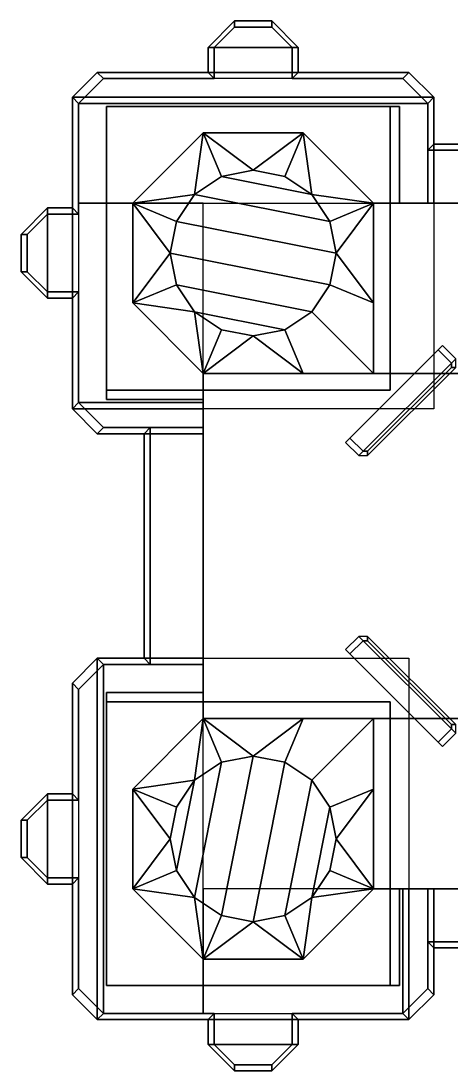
# Model space of a CAD drawing. Extents: x -6.9 to 77.4, y -42.1 to 42.1.
# Drawn here: x -6.9 to 27.7, y -42.1 to 42.1 of the extents above; entities that cross this region are included whole.
import ezdxf

# ---------------------------------------------------------------- set-up
doc = ezdxf.new("R2010")
doc.units = 0
doc.layers.get('0').update_dxf_attribs({"linetype": 'CONTINUOUS'})

msp = doc.modelspace()

# ---------------------------------------------------------------- linework, layer by layer
for points in [[(15.371, 39.999, 31.5), (8.129, 39.999, 31.5), (10.25, 42.12, 31.5), (13.25, 42.12, 31.5)], [(10.25, 42.12, 31.5), (8.129, 39.999, 31.5), (8.129, 39.999, 33), (10.25, 42.12, 33)], [(10.25, 42.12, 33), (8.129, 39.999, 33), (8.63, 40, 33), (10.25, 41.62, 33)], [(8.63, 40, 33), (8.63, 40, 32), (10.25, 41.62, 32), (10.25, 41.62, 33)], [(13.25, 41.62, 32), (10.25, 41.62, 32), (8.63, 39.999, 32), (14.87, 39.999, 32)], [(13.25, 42.12, 31.5), (10.25, 42.12, 31.5), (10.25, 42.12, 33), (13.25, 42.12, 33)], [(13.25, 42.12, 33), (10.25, 42.12, 33), (10.25, 41.62, 33), (13.25, 41.62, 33)], [(10.25, 41.62, 33), (10.25, 41.62, 32), (13.25, 41.62, 32), (13.25, 41.62, 33)], [(15.371, 39.999, 33), (13.25, 42.12, 33), (13.25, 41.62, 33), (14.87, 40, 33)], [(15.371, 39.999, 31.5), (13.25, 42.12, 31.5), (13.25, 42.12, 33), (15.371, 39.999, 33)], [(13.25, 41.62, 33), (13.25, 41.62, 32), (14.87, 40, 32), (14.87, 40, 33)], [(8.129, 39.999, 33), (8.129, 38, 33), (8.63, 37.5, 33), (8.63, 40, 33)], [(15.371, 38, 31.5), (8.129, 38, 31.5), (8.129, 39.999, 31.5), (15.371, 39.999, 31.5)], [(8.129, 39.999, 31.5), (8.129, 38, 31.5), (8.129, 38, 33), (8.129, 39.999, 33)], [(8.63, 37.5, 33), (8.63, 37.5, 32), (8.63, 40, 32), (8.63, 40, 33)], [(14.87, 39.999, 32), (8.63, 39.999, 32), (8.63, 38, 32), (14.87, 38, 32)], [(15.371, 38, 33), (15.371, 39.999, 33), (14.87, 40, 33), (14.87, 37.5, 33)], [(14.87, 40, 33), (14.87, 40, 32), (14.87, 37.5, 32), (14.87, 37.5, 33)], [(15.371, 38, 31.5), (15.371, 39.999, 31.5), (15.371, 39.999, 33), (15.371, 38, 33)], [(24.25, 38, 31.5), (26.25, 36, 31.5), (-2.75, 36, 31.5), (-0.75, 38, 31.5)], [(-0.75, 38, 31.5), (-2.75, 36, 31.5), (-2.75, 36.001, 33), (-0.75, 38, 33)], [(-0.75, 38, 33), (-2.75, 36.001, 33), (-2.25, 35.5, 33), (-0.25, 37.5, 33)], [(8.129, 38, 31.5), (-0.75, 38, 31.5), (-0.75, 38, 33), (8.129, 38, 33)], [(8.129, 38, 33), (-0.75, 38, 33), (-0.25, 37.5, 33), (8.63, 37.5, 33)], [(24.25, 38, 33), (15.371, 38, 33), (14.87, 37.5, 33), (23.75, 37.5, 33)], [(24.25, 38, 31.5), (15.371, 38, 31.5), (15.371, 38, 33), (24.25, 38, 33)], [(26.25, 36, 33), (24.25, 38, 33), (23.75, 37.5, 33), (25.75, 35.5, 33)], [(26.25, 36, 31.5), (24.25, 38, 31.5), (24.25, 38, 33), (26.25, 36, 33)], [(-0.25, 37.5, 32), (-2.25, 35.51, 32), (25.75, 35.5, 32), (23.75, 37.5, 32)], [(-0.25, 37.5, 33), (-2.25, 35.5, 33), (-2.25, 35.5, 32), (-0.25, 37.5, 32)], [(-0.25, 37.5, 33), (-0.25, 37.5, 32), (8.63, 37.5, 32), (8.63, 37.5, 33)], [(14.87, 37.5, 33), (14.87, 37.5, 32), (23.75, 37.5, 32), (23.75, 37.5, 33)], [(23.75, 37.5, 33), (23.75, 37.5, 32), (25.75, 35.5, 32), (25.75, 35.5, 33)], [(-2.75, 36.001, 33), (-2.75, 27.121, 33), (-2.25, 26.62, 33), (-2.25, 35.5, 33)], [(-2.75, 36, 31.5), (-2.75, 27.121, 31.5), (-2.75, 27.121, 33), (-2.75, 36.001, 33)], [(26.25, 36, 31.5), (26.25, 11, 31.5), (-2.75, 11, 31.5), (-2.75, 36, 31.5)], [(-2.25, 35.51, 32), (-2.25, 27.5, 32), (25.75, 27.5, 32), (25.75, 35.5, 32)], [(-2.25, 26.62, 33), (-2.25, 26.62, 32), (-2.25, 35.5, 32), (-2.25, 35.5, 33)], [(26.25, 32.25, 33), (26.25, 36, 33), (25.75, 35.5, 33), (25.75, 31.75, 33)], [(25.75, 31.75, 33), (25.75, 35.5, 33), (25.75, 35.5, 32), (25.75, 31.75, 32)], [(26.25, 32.25, 31.5), (26.25, 36, 31.5), (26.25, 36, 33), (26.25, 32.25, 33)], [(0, 35.25, 32), (0, 35.25), (0, 12.5), (0, 12.5, 32)], [(22.75, 35.25, 32), (22.75, 35.25), (0, 35.25), (0, 35.25, 32)], [(22.75, 12.5, 32), (22.75, 12.5), (22.75, 35.25), (22.75, 35.25, 32)], [(23.5, 35.25, 6.7), (23.5, 35.25), (22.75, 35.25), (22.75, 35.25, 6.7)], [(22.75, 27.5, 6.7), (23.5, 27.5, 6.7), (23.5, 35.25, 6.7), (22.75, 35.25, 6.7)], [(23.5, 27.5, 6.7), (23.5, 27.5), (23.5, 35.25), (23.5, 35.25, 6.7)], [(7.751, 33.155, 32), (2.095, 27.499, 32), (2.095, 27.499, 39), (7.751, 33.155, 39)], [(2.095, 27.499, 39), (7.048, 28.202, 39), (7.751, 33.155, 39)], [(7.048, 28.202, 39), (9.205, 29.644, 39), (7.751, 33.155, 39)], [(9.205, 29.644, 39), (11.75, 30.15, 39), (7.751, 33.155, 39)], [(7.751, 33.155, 39), (11.75, 30.15, 39), (15.749, 33.155, 39)], [(15.749, 33.155, 32), (7.751, 33.155, 32), (7.751, 33.155, 39), (15.749, 33.155, 39)], [(11.75, 30.15, 39), (14.295, 29.644, 39), (15.749, 33.155, 39)], [(14.295, 29.644, 39), (16.452, 28.202, 39), (15.749, 33.155, 39)], [(21.405, 27.499, 32), (15.749, 33.155, 32), (15.749, 33.155, 39), (21.405, 27.499, 39)], [(15.749, 33.155, 39), (16.452, 28.202, 39), (21.405, 27.499, 39)], [(44.25, 32.25, 33), (26.25, 32.25, 33), (25.75, 31.75, 33), (44.75, 31.75, 33)], [(44.25, 27.5, 31.5), (26.25, 27.5, 31.5), (26.25, 32.25, 31.5), (44.25, 32.25, 31.5)], [(44.25, 32.25, 31.5), (26.25, 32.25, 31.5), (26.25, 32.25, 33), (44.25, 32.25, 33)], [(44.75, 31.75, 32), (25.75, 31.75, 32), (25.75, 27.5, 32), (44.75, 27.5, 32)], [(25.75, 31.75, 33), (25.75, 31.75, 32), (44.75, 31.75, 32), (44.75, 31.75, 33)], [(7.048, 28.202, 38), (17.894, 26.045, 38), (16.452, 28.202, 38), (9.205, 29.644, 38)], [(7.048, 28.202, 38), (9.205, 29.644, 38), (9.205, 29.644, 39), (7.048, 28.202, 39)], [(9.205, 29.644, 38), (11.75, 30.15, 38), (11.75, 30.15, 39), (9.205, 29.644, 39)], [(9.205, 29.644, 38), (16.452, 28.202, 38), (14.295, 29.644, 38), (11.75, 30.15, 38)], [(11.75, 30.15, 38), (14.295, 29.644, 38), (14.295, 29.644, 39), (11.75, 30.15, 39)], [(14.295, 29.644, 38), (16.452, 28.202, 38), (16.452, 28.202, 39), (14.295, 29.644, 39)], [(5.606, 26.045, 39), (7.048, 28.202, 39), (2.095, 27.499, 39)], [(5.606, 26.045, 38), (18.4, 23.5, 38), (17.894, 26.045, 38), (7.048, 28.202, 38)], [(5.606, 26.045, 38), (7.048, 28.202, 38), (7.048, 28.202, 39), (5.606, 26.045, 39)], [(16.452, 28.202, 39), (17.894, 26.045, 39), (21.405, 27.499, 39)], [(16.452, 28.202, 38), (17.894, 26.045, 38), (17.894, 26.045, 39), (16.452, 28.202, 39)], [(-4.749, 27.121, 31.5), (-4.749, 19.879, 31.5), (-6.87, 22, 31.5), (-6.87, 25, 31.5)], [(-4.749, 27.121, 33), (-6.87, 25, 33), (-6.37, 25, 33), (-4.75, 26.62, 33)], [(-4.749, 27.121, 31.5), (-6.87, 25, 31.5), (-6.87, 25, 33), (-4.749, 27.121, 33)], [(-2.75, 27.121, 33), (-4.749, 27.121, 33), (-4.75, 26.62, 33), (-2.25, 26.62, 33)], [(-2.75, 27.121, 31.5), (-2.75, 19.879, 31.5), (-4.749, 19.879, 31.5), (-4.749, 27.121, 31.5)], [(-2.75, 27.121, 31.5), (-4.749, 27.121, 31.5), (-4.749, 27.121, 33), (-2.75, 27.121, 33)], [(-2.25, 27.5, 32), (-2.25, 11.5, 32), (7.75, 11.5, 32), (7.751, 27.5, 32)], [(2.095, 27.499, 32), (2.095, 19.501, 32), (2.095, 19.501, 39), (2.095, 27.499, 39)], [(2.095, 19.501, 39), (5.1, 23.5, 39), (2.095, 27.499, 39)], [(5.1, 23.5, 39), (5.606, 26.045, 39), (2.095, 27.499, 39)], [(17.894, 26.045, 39), (18.4, 23.5, 39), (21.405, 27.499, 39)], [(21.405, 27.499, 39), (18.4, 23.5, 39), (21.405, 19.501, 39)], [(49.095, 27.499, 38), (49.095, 27.499, 32), (21.4, 27.5, 32), (21.405, 27.499, 38)], [(21.405, 13.845, 38), (49.095, 13.845, 38), (49.095, 27.499, 38), (21.405, 27.499, 38)], [(21.405, 19.501, 32), (21.405, 27.499, 32), (21.405, 27.499, 39), (21.405, 19.501, 39)], [(47.75, 27.5, 32), (47.75, 27.5, 6.7), (22.75, 27.5, 6.7), (22.75, 27.5, 32)], [(47, 27.5, 6.7), (47, 27.5), (23.5, 27.5), (23.5, 27.5, 6.7)], [(-6.37, 25, 32), (-6.37, 22, 32), (-4.749, 20.38, 32), (-4.749, 26.62, 32)], [(-6.37, 25, 33), (-6.37, 25, 32), (-4.75, 26.62, 32), (-4.75, 26.62, 33)], [(-4.75, 26.62, 33), (-4.75, 26.62, 32), (-2.25, 26.62, 32), (-2.25, 26.62, 33)], [(-4.749, 26.62, 32), (-4.749, 20.38, 32), (-2.75, 20.38, 32), (-2.75, 26.62, 32)], [(5.1, 23.5, 38), (17.894, 20.955, 38), (18.4, 23.5, 38), (5.606, 26.045, 38)], [(5.1, 23.5, 38), (5.606, 26.045, 38), (5.606, 26.045, 39), (5.1, 23.5, 39)], [(17.894, 26.045, 38), (18.4, 23.5, 38), (18.4, 23.5, 39), (17.894, 26.045, 39)], [(-6.87, 25, 33), (-6.87, 22, 33), (-6.37, 22, 33), (-6.37, 25, 33)], [(-6.87, 25, 31.5), (-6.87, 22, 31.5), (-6.87, 22, 33), (-6.87, 25, 33)], [(-6.37, 22, 33), (-6.37, 22, 32), (-6.37, 25, 32), (-6.37, 25, 33)], [(2.095, 19.501, 39), (5.606, 20.955, 39), (5.1, 23.5, 39)], [(5.606, 20.955, 38), (16.452, 18.798, 38), (17.894, 20.955, 38), (5.1, 23.5, 38)], [(5.606, 20.955, 38), (5.1, 23.5, 38), (5.1, 23.5, 39), (5.606, 20.955, 39)], [(18.4, 23.5, 38), (17.894, 20.955, 38), (17.894, 20.955, 39), (18.4, 23.5, 39)], [(18.4, 23.5, 39), (17.894, 20.955, 39), (21.405, 19.501, 39)], [(-6.87, 22, 33), (-4.749, 19.879, 33), (-4.75, 20.38, 33), (-6.37, 22, 33)], [(-6.87, 22, 31.5), (-4.749, 19.879, 31.5), (-4.749, 19.879, 33), (-6.87, 22, 33)], [(-4.75, 20.38, 33), (-4.75, 20.38, 32), (-6.37, 22, 32), (-6.37, 22, 33)], [(-2.25, 20.38, 33), (-2.25, 20.38, 32), (-4.75, 20.38, 32), (-4.75, 20.38, 33)], [(-4.749, 19.879, 33), (-2.75, 19.879, 33), (-2.25, 20.38, 33), (-4.75, 20.38, 33)], [(-2.75, 19.879, 33), (-2.75, 11, 33), (-2.25, 11.5, 33), (-2.25, 20.38, 33)], [(-2.25, 11.5, 33), (-2.25, 11.5, 32), (-2.25, 20.38, 32), (-2.25, 20.38, 33)], [(2.095, 19.501, 39), (7.048, 18.798, 39), (5.606, 20.955, 39)], [(7.048, 18.798, 38), (14.295, 17.356, 38), (16.452, 18.798, 38), (5.606, 20.955, 38)], [(7.048, 18.798, 38), (5.606, 20.955, 38), (5.606, 20.955, 39), (7.048, 18.798, 39)], [(21.405, 19.501, 38), (17.894, 20.955, 38), (16.452, 18.798, 38), (21.405, 13.845, 38)], [(17.894, 20.955, 38), (21.405, 19.501, 38), (21.405, 19.501, 39), (17.894, 20.955, 39)], [(-4.749, 19.879, 31.5), (-2.75, 19.879, 31.5), (-2.75, 19.879, 33), (-4.749, 19.879, 33)], [(-2.75, 19.879, 31.5), (-2.75, 11, 31.5), (-2.75, 11, 33), (-2.75, 19.879, 33)], [(2.095, 19.501, 32), (7.751, 13.845, 32), (7.751, 13.845, 39), (2.095, 19.501, 39)], [(2.095, 19.501, 39), (7.751, 13.845, 39), (7.048, 18.798, 39)], [(7.751, 13.845, 39), (9.205, 17.356, 39), (7.048, 18.798, 39)], [(9.205, 17.356, 38), (11.75, 16.85, 38), (14.295, 17.356, 38), (7.048, 18.798, 38)], [(9.205, 17.356, 38), (7.048, 18.798, 38), (7.048, 18.798, 39), (9.205, 17.356, 39)], [(21.405, 13.845, 38), (16.452, 18.798, 38), (14.295, 17.356, 38), (15.749, 13.845, 38)], [(7.751, 13.845, 39), (11.75, 16.85, 39), (9.205, 17.356, 39)], [(7.751, 13.845, 39), (15.749, 13.845, 39), (11.75, 16.85, 39)], [(11.75, 16.85, 38), (9.205, 17.356, 38), (9.205, 17.356, 39), (11.75, 16.85, 39)], [(14.295, 17.356, 38), (11.75, 16.85, 38), (11.75, 16.85, 39), (14.295, 17.356, 39)], [(11.75, 16.85, 39), (15.749, 13.845, 39), (14.295, 17.356, 39)], [(15.749, 13.845, 38), (14.295, 17.356, 38), (14.295, 17.356, 39), (15.749, 13.845, 39)], [(26.588, 15.733, 39), (26.941, 16.087, 38), (19.163, 8.309, 38), (19.517, 8.662, 39)], [(27.649, 14.672, 39), (28.002, 15.026, 38), (26.941, 16.087, 38), (26.588, 15.733, 39)], [(19.517, 8.662, 39), (20.578, 7.601, 39), (27.649, 14.672, 39), (26.588, 15.733, 39)], [(20.578, 7.601, 39), (20.931, 7.601, 39), (27.649, 14.319, 39), (27.649, 14.672, 39)], [(27.649, 14.319, 39), (28.002, 14.319, 38), (28.002, 15.026, 38), (27.649, 14.672, 39)], [(7.751, 13.845, 32), (7.751, -13.845, 32), (7.751, -13.845, 38), (7.751, 13.845, 38)], [(7.751, -13.845, 38), (62.749, -13.845, 38), (62.749, 13.845, 38), (7.751, 13.845, 38)], [(7.751, 13.845, 32), (15.749, 13.845, 32), (15.749, 13.845, 39), (7.751, 13.845, 39)], [(20.931, 7.601, 39), (20.931, 7.248, 38), (28.002, 14.319, 38), (27.649, 14.319, 39)], [(0, 12.5), (22.75, 12.5), (22.75, 12.5, 32), (0, 12.5, 32)], [(0, 12.5, 6.7), (0, 11.75, 6.7), (7.75, 11.75, 6.7), (7.75, 12.5, 6.7)], [(0, 12.5), (0, 11.75), (0, 11.75, 6.7), (0, 12.5, 6.7)], [(7.75, 12.5, 6.7), (7.75, -12.5, 6.7), (7.75, -12.5, 32), (7.75, 12.5, 32)], [(-2.75, 11, 33), (-0.75, 9, 33), (-0.25, 9.5, 33), (-2.25, 11.5, 33)], [(7.75, 11, 31.5), (7.75, 9, 31.5), (-0.75, 9, 31.5), (-2.75, 11, 31.5)], [(-2.75, 11, 31.5), (-0.75, 9, 31.5), (-0.75, 9, 33), (-2.75, 11, 33)], [(-2.25, 11.5, 32), (-0.25, 9.5, 32), (7.75, 9.5, 32), (7.75, 11.5, 32)], [(-0.25, 9.5, 33), (-0.25, 9.5, 32), (-2.25, 11.5, 32), (-2.25, 11.5, 33)], [(0, 11.75, 6.7), (0, 11.75), (7.75, 11.75), (7.75, 11.75, 6.7)], [(7.75, 11.75), (7.75, -11.75), (7.75, -11.75, 6.7), (7.75, 11.75, 6.7)], [(-0.75, 9, 33), (3, 9, 33), (3.5, 9.5, 33), (-0.25, 9.5, 33)], [(3.5, 9.5, 33), (3.5, 9.5, 32), (-0.25, 9.5, 32), (-0.25, 9.5, 33)], [(3, 9, 33), (3, -9, 33), (3.5, -9.5, 33), (3.5, 9.5, 33)], [(3.5, 9.5, 32), (3.5, -9.5, 32), (7.75, -9.5, 32), (7.75, 9.5, 32)], [(3.5, -9.5, 33), (3.5, -9.5, 32), (3.5, 9.5, 32), (3.5, 9.5, 33)], [(-0.75, 9, 31.5), (3, 9, 31.5), (3, 9, 33), (-0.75, 9, 33)], [(7.75, 9, 31.5), (7.75, -9, 31.5), (3, -9, 31.5), (3, 9, 31.5)], [(3, 9, 31.5), (3, -9, 31.5), (3, -9, 33), (3, 9, 33)], [(19.163, 8.309, 38), (20.224, 7.248, 38), (20.578, 7.601, 39), (19.517, 8.662, 39)], [(20.224, 7.248, 38), (20.931, 7.248, 38), (20.931, 7.601, 39), (20.578, 7.601, 39)], [(20.578, -7.601, 39), (20.224, -7.248, 38), (19.163, -8.309, 38), (19.517, -8.662, 39)], [(20.931, -7.601, 39), (20.931, -7.248, 38), (20.224, -7.248, 38), (20.578, -7.601, 39)], [(27.649, -14.319, 39), (28.002, -14.319, 38), (20.931, -7.248, 38), (20.931, -7.601, 39)], [(19.517, -8.662, 39), (19.163, -8.309, 38), (26.941, -16.087, 38), (26.588, -15.733, 39)], [(26.588, -15.733, 39), (27.649, -14.672, 39), (20.578, -7.601, 39), (19.517, -8.662, 39)], [(27.649, -14.672, 39), (27.649, -14.319, 39), (20.931, -7.601, 39), (20.578, -7.601, 39)], [(-0.75, -9, 33), (-2.75, -11, 33), (-2.25, -11.5, 33), (-0.25, -9.5, 33)], [(-2.75, -11, 31.5), (-0.75, -9, 31.5), (-0.75, -38, 31.5), (-2.75, -36, 31.5)], [(-0.75, -9, 31.5), (-2.75, -11, 31.5), (-2.75, -11, 33), (-0.75, -9, 33)], [(-0.75, -9, 31.5), (24.25, -9, 31.5), (24.25, -38, 31.5), (-0.75, -38, 31.5)], [(3, -9, 31.5), (-0.75, -9, 31.5), (-0.75, -9, 33), (3, -9, 33)], [(3, -9, 33), (-0.75, -9, 33), (-0.25, -9.5, 33), (3.5, -9.5, 33)], [(-2.25, -11.5, 33), (-2.25, -11.5, 32), (-0.25, -9.5, 32), (-0.25, -9.5, 33)], [(-2.25, -35.5, 32), (-0.26, -37.5, 32), (-0.25, -9.5, 32), (-2.25, -11.5, 32)], [(-0.26, -37.5, 32), (7.75, -37.5, 32), (7.75, -9.5, 32), (-0.25, -9.5, 32)], [(3.5, -9.5, 33), (-0.25, -9.5, 33), (-0.25, -9.5, 32), (3.5, -9.5, 32)], [(-2.75, -11, 33), (-2.75, -19.879, 33), (-2.25, -20.38, 33), (-2.25, -11.5, 33)], [(-2.75, -11, 31.5), (-2.75, -19.879, 31.5), (-2.75, -19.879, 33), (-2.75, -11, 33)], [(-2.25, -20.38, 33), (-2.25, -20.38, 32), (-2.25, -11.5, 32), (-2.25, -11.5, 33)], [(7.75, -12.5, 6.7), (7.75, -11.75, 6.7), (0, -11.75, 6.7), (0, -12.5, 6.7)], [(7.75, -11.75, 6.7), (7.75, -11.75), (0, -11.75), (0, -11.75, 6.7)], [(0, -11.75, 6.7), (0, -11.75), (0, -12.5), (0, -12.5, 6.7)], [(22.75, -12.5, 32), (22.75, -12.5), (0, -12.5), (0, -12.5, 32)], [(0, -12.5, 32), (0, -12.5), (0, -35.25), (0, -35.25, 32)], [(22.75, -35.25), (22.75, -12.5), (22.75, -12.5, 32), (22.75, -35.25, 32)], [(2.095, -19.501, 39), (7.048, -18.798, 39), (7.751, -13.845, 39)], [(7.751, -13.845, 32), (2.095, -19.501, 32), (2.095, -19.501, 39), (7.751, -13.845, 39)], [(7.048, -18.798, 39), (9.205, -17.356, 39), (7.751, -13.845, 39)], [(15.749, -13.845, 32), (7.751, -13.845, 32), (7.751, -13.845, 39), (15.749, -13.845, 39)], [(7.751, -13.845, 39), (11.75, -16.85, 39), (15.749, -13.845, 39)], [(9.205, -17.356, 39), (11.75, -16.85, 39), (7.751, -13.845, 39)], [(11.75, -16.85, 39), (14.295, -17.356, 39), (15.749, -13.845, 39)], [(15.749, -13.845, 38), (14.295, -17.356, 38), (16.452, -18.798, 38), (21.405, -13.845, 38)], [(14.295, -17.356, 38), (15.749, -13.845, 38), (15.749, -13.845, 39), (14.295, -17.356, 39)], [(21.405, -13.845, 38), (16.452, -18.798, 38), (17.894, -20.955, 38), (21.405, -19.501, 38)], [(21.405, -27.499, 38), (49.095, -27.499, 38), (49.095, -13.845, 38), (21.405, -13.845, 38)], [(28.002, -15.026, 38), (28.002, -14.319, 38), (27.649, -14.319, 39), (27.649, -14.672, 39)], [(26.941, -16.087, 38), (28.002, -15.026, 38), (27.649, -14.672, 39), (26.588, -15.733, 39)], [(7.048, -28.202, 38), (9.205, -17.356, 38), (7.048, -18.798, 38), (5.606, -26.045, 38)], [(9.205, -29.644, 38), (11.75, -16.85, 38), (9.205, -17.356, 38), (7.048, -28.202, 38)], [(7.048, -18.798, 38), (9.205, -17.356, 38), (9.205, -17.356, 39), (7.048, -18.798, 39)], [(11.75, -30.15, 38), (14.295, -17.356, 38), (11.75, -16.85, 38), (9.205, -29.644, 38)], [(9.205, -17.356, 38), (11.75, -16.85, 38), (11.75, -16.85, 39), (9.205, -17.356, 39)], [(11.75, -16.85, 38), (14.295, -17.356, 38), (14.295, -17.356, 39), (11.75, -16.85, 39)], [(14.295, -29.644, 38), (16.452, -18.798, 38), (14.295, -17.356, 38), (11.75, -30.15, 38)], [(5.606, -20.955, 39), (7.048, -18.798, 39), (2.095, -19.501, 39)], [(5.606, -26.045, 38), (7.048, -18.798, 38), (5.606, -20.955, 38), (5.1, -23.5, 38)], [(5.606, -20.955, 38), (7.048, -18.798, 38), (7.048, -18.798, 39), (5.606, -20.955, 39)], [(16.452, -28.202, 38), (17.894, -20.955, 38), (16.452, -18.798, 38), (14.295, -29.644, 38)], [(-4.749, -19.879, 31.5), (-6.87, -22, 31.5), (-6.87, -22, 33), (-4.749, -19.879, 33)], [(-4.749, -19.879, 31.5), (-4.749, -27.121, 31.5), (-6.87, -25, 31.5), (-6.87, -22, 31.5)], [(-4.749, -19.879, 33), (-6.87, -22, 33), (-6.37, -22, 33), (-4.75, -20.38, 33)], [(-2.75, -19.879, 33), (-4.749, -19.879, 33), (-4.75, -20.38, 33), (-2.25, -20.38, 33)], [(-2.75, -19.879, 31.5), (-4.749, -19.879, 31.5), (-4.749, -19.879, 33), (-2.75, -19.879, 33)], [(-2.75, -19.879, 31.5), (-2.75, -27.121, 31.5), (-4.749, -27.121, 31.5), (-4.749, -19.879, 31.5)], [(2.095, -27.499, 39), (5.1, -23.5, 39), (2.095, -19.501, 39)], [(5.1, -23.5, 39), (5.606, -20.955, 39), (2.095, -19.501, 39)], [(2.095, -19.501, 32), (2.095, -27.499, 32), (2.095, -27.499, 39), (2.095, -19.501, 39)], [(21.405, -19.501, 38), (17.894, -20.955, 38), (17.894, -20.955, 39), (21.405, -19.501, 39)], [(18.4, -23.5, 39), (21.405, -19.501, 39), (17.894, -20.955, 39)], [(21.405, -27.499, 39), (21.405, -19.501, 39), (18.4, -23.5, 39)], [(21.405, -27.499, 32), (21.405, -19.501, 32), (21.405, -19.501, 39), (21.405, -27.499, 39)], [(-6.37, -22, 33), (-6.37, -22, 32), (-4.75, -20.38, 32), (-4.75, -20.38, 33)], [(-6.37, -22, 32), (-6.37, -25, 32), (-4.749, -26.62, 32), (-4.749, -20.38, 32)], [(-4.75, -20.38, 33), (-4.75, -20.38, 32), (-2.25, -20.38, 32), (-2.25, -20.38, 33)], [(-4.749, -20.38, 32), (-4.749, -26.62, 32), (-2.75, -26.62, 32), (-2.75, -20.38, 32)], [(5.1, -23.5, 38), (5.606, -20.955, 38), (5.606, -20.955, 39), (5.1, -23.5, 39)], [(17.894, -26.045, 38), (18.4, -23.5, 38), (17.894, -20.955, 38), (16.452, -28.202, 38)], [(17.894, -20.955, 38), (18.4, -23.5, 38), (18.4, -23.5, 39), (17.894, -20.955, 39)], [(-6.87, -22, 31.5), (-6.87, -25, 31.5), (-6.87, -25, 33), (-6.87, -22, 33)], [(-6.87, -22, 33), (-6.87, -25, 33), (-6.37, -25, 33), (-6.37, -22, 33)], [(-6.37, -25, 33), (-6.37, -25, 32), (-6.37, -22, 32), (-6.37, -22, 33)], [(5.606, -26.045, 39), (5.1, -23.5, 39), (2.095, -27.499, 39)], [(5.606, -26.045, 38), (5.1, -23.5, 38), (5.1, -23.5, 39), (5.606, -26.045, 39)], [(21.405, -27.499, 39), (18.4, -23.5, 39), (17.894, -26.045, 39)], [(18.4, -23.5, 38), (17.894, -26.045, 38), (17.894, -26.045, 39), (18.4, -23.5, 39)], [(-6.87, -25, 31.5), (-4.749, -27.121, 31.5), (-4.749, -27.121, 33), (-6.87, -25, 33)], [(-6.87, -25, 33), (-4.749, -27.121, 33), (-4.75, -26.62, 33), (-6.37, -25, 33)], [(-4.75, -26.62, 33), (-4.75, -26.62, 32), (-6.37, -25, 32), (-6.37, -25, 33)], [(7.048, -28.202, 39), (5.606, -26.045, 39), (2.095, -27.499, 39)], [(7.048, -28.202, 38), (5.606, -26.045, 38), (5.606, -26.045, 39), (7.048, -28.202, 39)], [(21.405, -27.499, 39), (17.894, -26.045, 39), (16.452, -28.202, 39)], [(17.894, -26.045, 38), (16.452, -28.202, 38), (16.452, -28.202, 39), (17.894, -26.045, 39)], [(-2.25, -26.62, 33), (-2.25, -26.62, 32), (-4.75, -26.62, 32), (-4.75, -26.62, 33)], [(-4.749, -27.121, 33), (-2.75, -27.121, 33), (-2.25, -26.62, 33), (-4.75, -26.62, 33)], [(-2.75, -27.121, 33), (-2.75, -36, 33), (-2.25, -35.5, 33), (-2.25, -26.62, 33)], [(-2.25, -35.5, 33), (-2.25, -35.5, 32), (-2.25, -26.62, 32), (-2.25, -26.62, 33)], [(-4.749, -27.121, 31.5), (-2.75, -27.121, 31.5), (-2.75, -27.121, 33), (-4.749, -27.121, 33)], [(-2.75, -27.121, 31.5), (-2.75, -36, 31.5), (-2.75, -36, 33), (-2.75, -27.121, 33)], [(2.095, -27.499, 32), (7.751, -33.155, 32), (7.751, -33.155, 39), (2.095, -27.499, 39)], [(7.751, -33.155, 39), (7.048, -28.202, 39), (2.095, -27.499, 39)], [(7.75, -37.5, 32), (23.75, -37.5, 32), (23.75, -27.5, 32), (7.75, -27.499, 32)], [(15.749, -33.155, 32), (21.405, -27.499, 32), (21.405, -27.499, 39), (15.749, -33.155, 39)], [(15.749, -33.155, 39), (21.405, -27.499, 39), (16.452, -28.202, 39)], [(21.405, -27.499, 38), (21.405, -27.499, 32), (49.095, -27.499, 32), (49.095, -27.499, 38)], [(22.75, -27.5, 32), (22.75, -27.5, 6.7), (47.75, -27.5, 6.7), (47.75, -27.5, 32)], [(22.75, -35.25, 6.7), (23.5, -35.25, 6.7), (23.5, -27.5, 6.7), (22.75, -27.5, 6.7)], [(23.5, -27.5, 6.7), (23.5, -27.5), (47, -27.5), (47, -27.5, 6.7)], [(23.5, -35.25, 6.7), (23.5, -35.25), (23.5, -27.5), (23.5, -27.5, 6.7)], [(23.75, -37.5, 32), (25.75, -35.5, 32), (25.75, -27.5, 32), (23.75, -27.5, 32)], [(24.25, -27.5, 31.5), (26.25, -27.5, 31.5), (26.25, -36, 31.5), (24.25, -38, 31.5)], [(25.75, -31.75, 32), (44.75, -31.75, 32), (44.75, -27.5, 32), (25.75, -27.5, 32)], [(26.25, -27.5, 31.5), (44.25, -27.5, 31.5), (44.25, -32.25, 31.5), (26.25, -32.25, 31.5)], [(9.205, -29.644, 39), (7.048, -28.202, 39), (7.751, -33.155, 39)], [(9.205, -29.644, 38), (7.048, -28.202, 38), (7.048, -28.202, 39), (9.205, -29.644, 39)], [(15.749, -33.155, 39), (16.452, -28.202, 39), (14.295, -29.644, 39)], [(16.452, -28.202, 38), (14.295, -29.644, 38), (14.295, -29.644, 39), (16.452, -28.202, 39)], [(11.75, -30.15, 39), (9.205, -29.644, 39), (7.751, -33.155, 39)], [(15.749, -33.155, 39), (11.75, -30.15, 39), (7.751, -33.155, 39)], [(11.75, -30.15, 38), (9.205, -29.644, 38), (9.205, -29.644, 39), (11.75, -30.15, 39)], [(15.749, -33.155, 39), (14.295, -29.644, 39), (11.75, -30.15, 39)], [(14.295, -29.644, 38), (11.75, -30.15, 38), (11.75, -30.15, 39), (14.295, -29.644, 39)], [(25.75, -31.75, 33), (25.75, -31.75, 32), (25.75, -35.5, 32), (25.75, -35.5, 33)], [(26.25, -36, 33), (26.25, -32.25, 33), (25.75, -31.75, 33), (25.75, -35.5, 33)], [(26.25, -32.25, 33), (44.25, -32.25, 33), (44.75, -31.75, 33), (25.75, -31.75, 33)], [(44.75, -31.75, 33), (44.75, -31.75, 32), (25.75, -31.75, 32), (25.75, -31.75, 33)], [(26.25, -36, 31.5), (26.25, -32.25, 31.5), (26.25, -32.25, 33), (26.25, -36, 33)], [(26.25, -32.25, 31.5), (44.25, -32.25, 31.5), (44.25, -32.25, 33), (26.25, -32.25, 33)], [(7.751, -33.155, 32), (15.749, -33.155, 32), (15.749, -33.155, 39), (7.751, -33.155, 39)], [(0, -35.25, 32), (0, -35.25), (22.75, -35.25), (22.75, -35.25, 32)], [(22.75, -35.25), (23.5, -35.25), (23.5, -35.25, 6.7), (22.75, -35.25, 6.7)], [(-2.75, -36, 33), (-0.751, -38, 33), (-0.25, -37.5, 33), (-2.25, -35.5, 33)], [(-2.75, -36, 31.5), (-0.75, -38, 31.5), (-0.751, -38, 33), (-2.75, -36, 33)], [(-2.25, -35.5, 33), (-0.25, -37.5, 33), (-0.25, -37.5, 32), (-2.25, -35.5, 32)], [(25.75, -35.5, 33), (25.75, -35.5, 32), (23.75, -37.5, 32), (23.75, -37.5, 33)], [(24.25, -38, 33), (26.25, -36, 33), (25.75, -35.5, 33), (23.75, -37.5, 33)], [(24.25, -38, 31.5), (26.25, -36, 31.5), (26.25, -36, 33), (24.25, -38, 33)], [(-0.751, -38, 33), (8.129, -38, 33), (8.63, -37.5, 33), (-0.25, -37.5, 33)], [(8.63, -37.5, 33), (8.63, -37.5, 32), (-0.25, -37.5, 32), (-0.25, -37.5, 33)], [(8.129, -38, 33), (8.129, -39.999, 33), (8.63, -40, 33), (8.63, -37.5, 33)], [(8.63, -40, 33), (8.63, -40, 32), (8.63, -37.5, 32), (8.63, -37.5, 33)], [(15.371, -38, 33), (24.25, -38, 33), (23.75, -37.5, 33), (14.87, -37.5, 33)], [(23.75, -37.5, 33), (23.75, -37.5, 32), (14.87, -37.5, 32), (14.87, -37.5, 33)], [(14.87, -37.5, 33), (14.87, -37.5, 32), (14.87, -40, 32), (14.87, -40, 33)], [(15.371, -39.999, 33), (15.371, -38, 33), (14.87, -37.5, 33), (14.87, -40, 33)], [(-0.75, -38, 31.5), (8.129, -38, 31.5), (8.129, -38, 33), (-0.751, -38, 33)], [(8.129, -38, 31.5), (8.129, -39.999, 31.5), (8.129, -39.999, 33), (8.129, -38, 33)], [(8.129, -38, 31.5), (15.371, -38, 31.5), (15.371, -39.999, 31.5), (8.129, -39.999, 31.5)], [(8.63, -39.999, 32), (14.87, -39.999, 32), (14.87, -38, 32), (8.63, -38, 32)], [(15.371, -38, 31.5), (24.25, -38, 31.5), (24.25, -38, 33), (15.371, -38, 33)], [(15.371, -39.999, 31.5), (15.371, -38, 31.5), (15.371, -38, 33), (15.371, -39.999, 33)], [(8.129, -39.999, 31.5), (10.25, -42.12, 31.5), (10.25, -42.12, 33), (8.129, -39.999, 33)], [(8.129, -39.999, 31.5), (15.371, -39.999, 31.5), (13.25, -42.12, 31.5), (10.25, -42.12, 31.5)], [(8.129, -39.999, 33), (10.25, -42.12, 33), (10.25, -41.62, 33), (8.63, -40, 33)], [(10.25, -41.62, 32), (13.25, -41.62, 32), (14.87, -39.999, 32), (8.63, -39.999, 32)], [(10.25, -41.62, 33), (10.25, -41.62, 32), (8.63, -40, 32), (8.63, -40, 33)], [(13.25, -42.12, 31.5), (15.371, -39.999, 31.5), (15.371, -39.999, 33), (13.25, -42.12, 33)], [(13.25, -42.12, 33), (15.371, -39.999, 33), (14.87, -40, 33), (13.25, -41.62, 33)], [(14.87, -40, 33), (14.87, -40, 32), (13.25, -41.62, 32), (13.25, -41.62, 33)], [(13.25, -41.62, 33), (13.25, -41.62, 32), (10.25, -41.62, 32), (10.25, -41.62, 33)], [(10.25, -42.12, 33), (13.25, -42.12, 33), (13.25, -41.62, 33), (10.25, -41.62, 33)], [(10.25, -42.12, 31.5), (13.25, -42.12, 31.5), (13.25, -42.12, 33), (10.25, -42.12, 33)]]:
    msp.add_3dface(points)

doc.saveas('drawing.dxf')
